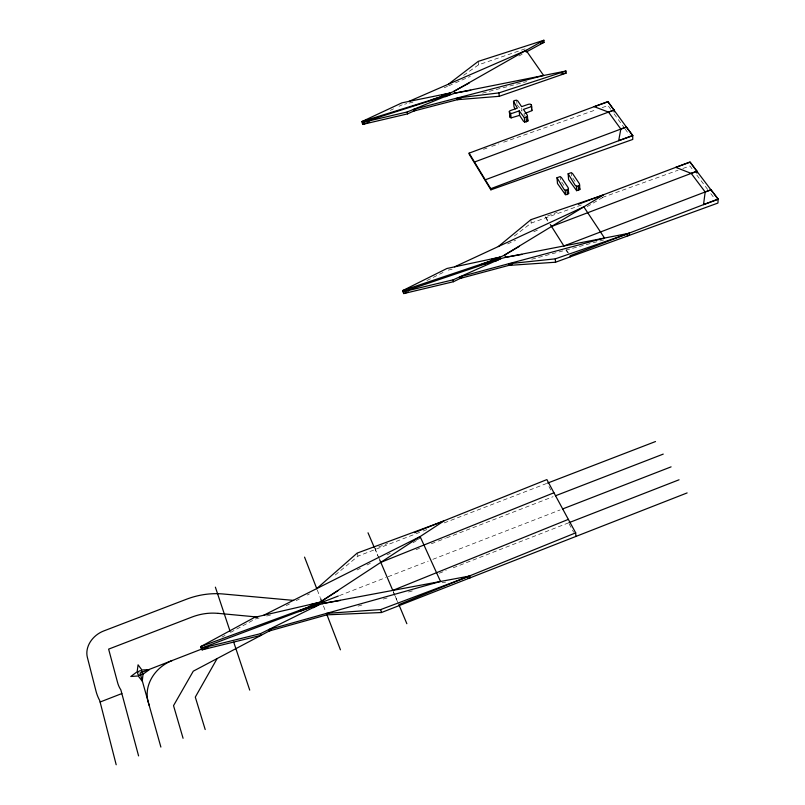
<?xml version="1.0" encoding="UTF-8"?>
<svg xmlns="http://www.w3.org/2000/svg" width="805" height="805" viewBox="0 0 805 805"><rect width="100%" height="100%" fill="white"/><g stroke="black" fill="none" stroke-linecap="round" stroke-linejoin="round"><path stroke-width="0.6" stroke-dasharray="4.03 3.02" d="M335.262 575.032L357.984 556.134L422.082 531.441M514.335 236.016L531.159 223.086L583.585 204.218M463.63 75.318L478.583 64.803L527.667 47.968M413.166 542.721L418.348 539.41M587.137 206.623L603.388 197.094M518.873 56.028L522.153 54.247M221.918 637.127L225.138 635.376M230.492 632.468L255.296 619.005L261.404 617.415M286.248 605.612L289.538 603.951M296.139 600.631L299.47 598.96M307.269 595.036L309.492 593.919M357.058 569.98L360.368 568.31M367 564.979L370.31 563.309M386.964 554.927L390.304 553.246M417.06 539.783L420.431 538.082M426.871 280.563L445.074 271.466M390.314 110.355L393.565 108.836M398.988 106.3L402.238 104.781M507.593 243.965L515.582 240.262M533.745 231.82L539.431 229.173M444.159 87.805L447.54 86.326M448.677 85.833L454.372 83.348M455.469 82.875L470.341 76.395M378.702 557.825L374.899 548.497L387.678 543.375M439.178 573.271L446.201 570.534M453.215 567.807L569.055 522.656M339.428 595.599L385.796 577.598M388.111 576.702L428.21 561.135M432.838 559.334L560.139 509.927M416.074 549.674L419.576 548.316M431.289 543.788L437.145 541.524M438.312 541.071L445.346 538.354M446.513 537.901L553.115 496.685M423.138 531.038L427.938 529.187M444.199 522.918L547.189 483.252M547.541 221.073L545.458 216.766L557.211 212.309M602.341 197.477L678.082 170.217M682.821 168.517L689.915 165.961L693.357 170.509M483.483 149.297L487.035 148.04M491.785 146.379L498.899 143.874M503.648 142.213L596.163 109.722M602.09 107.639L608.027 105.556L610.723 109.249M358.074 606.115L362.874 604.766M383.261 599.061L388.06 597.723M408.447 592.007L413.237 590.669M531.743 259.24L604.575 239.719M482.517 93.128L526.691 81.597M266.656 616.046L271.436 614.809M448.244 270.138L452.36 269.101M404.553 104.217L406.877 103.644M409.051 103.11L415.058 101.631M442.036 582.729L445.698 582.096M517.031 104.69L521.972 111.14L521.7 107.779M696.798 175.057L708.692 190.805M710.805 193.603L714.367 198.322M614.094 113.867L624.378 127.975M625.072 128.921L629.248 134.646M572.808 178.076L576.199 183.127M523.793 113.887L525.102 115.84M561.699 182.031L564.386 186.096M566.398 249.872L569.548 254.752M566.227 250.556L567.565 252.659M545.458 216.766L548.497 221.627M548.94 486.512L551.284 490.839M569.135 523.894L573.653 532.256M393.253 591.504L394.661 594.784M395.124 595.881L398.405 603.529M393.253 591.876L397.66 602.18M374.899 548.497L377.847 555.43M378.34 556.577L379.809 560.049M317.281 589.995L320.249 597.662M323.459 605.954L325.612 611.508M357.158 553.105L357.984 556.134M478.22 61.391L478.583 64.803M516.659 100.212L516.941 103.573M530.887 219.685L531.159 223.086M560.169 176.607L560.361 179.968M571.298 172.642L571.47 176.003"/><path stroke-width="1.21" d="M696.868 173.135L696.949 171.203L690.056 161.936L578.372 204.279M550.318 224.545L563.882 245.968L710.996 189.749L718.161 199.026L717.939 203.051L555.52 262.229L508.68 265.419L508.519 263.768L555.309 258.848L629.419 233.198L629.43 235.302L627.065 235.724M705.18 191.972L703.53 204.641L718.151 199.318L690.046 162.228L675.757 167.359L691.193 173.397L705.18 191.972L710.986 189.869M620.836 129.072L618.673 140.704L632.73 135.713L607.946 101.833L594.191 106.663L608.5 112.096L620.836 129.072L626.421 127.089L632.73 135.431L632.75 139.436L490.889 189.839L469.245 154.288L469.104 153.151L607.936 101.551L614.024 110.044L614.064 111.955M217.119 658.571L195.303 697.1L205.195 729.541M316.808 588.546L357.158 553.105L443.837 521.036L323.328 600.027L313.195 605.34L299.249 610.693M498.325 246.541L530.887 219.685L603.337 194.991L504.483 255.094L496.142 259.13L479.78 264.986M448.466 84.173L478.22 61.391L543.888 40.25L544.019 42.353L526.208 52.043L526.078 50.363L408.799 101.45M568.139 173.769L575.132 185.231L576.44 186.186L578.292 186.005L579.63 185.049L579.389 183.711L572.586 173.588L571.298 172.642L568.139 173.769L568.592 179.575L576.642 190.674L579.821 189.537L579.63 185.049M567.304 194.498L568.642 193.542L568.179 187.716L561.447 177.553L560.169 176.607L556.99 177.734L557.483 183.54L565.452 194.679L567.304 194.498L567.062 190.02L568.411 189.064M513.499 101.309L517.384 108.132L510.672 110.476L509.354 111.352L509.515 112.569L510.712 113.425L512.483 113.223L519.205 110.879L519.577 115.357L523.461 121.233L524.699 122.108L527.879 121.002L527.356 115.266L523.441 109.4L530.203 107.045L531.552 106.149L531.391 104.942L530.173 104.097L528.352 104.308L521.61 106.663L517.867 101.048L516.659 100.212L514.858 100.424L513.499 101.309L514.033 106.984L515.27 108.866M519.205 110.879L524.337 117.631L527.537 116.514M531.552 106.149L531.884 110.637L524.92 113.495M338.009 590.659L323.328 600.027L324.556 603.187L340.445 600.419M519.477 246.3L504.483 255.094L505.782 257.288L521.871 254.42M543.888 40.25L453.849 91.357L446.282 94.789L430.987 100.001M469.245 82.996L453.849 91.357L454.946 93.118L470.754 90.281M271.537 629.802L193.281 671.169L173.528 705.643L183.077 738.286M313.336 607.695L318.84 604.786L324.556 603.187L469.768 575.998L470.08 577.849L467.645 578.272M263.718 615.251L420.109 536.583L440.526 581.472L268.79 629.55L269.333 630.959L326.9 614.839L381.469 612.525L687.128 492.922M260.347 633.726L261.001 635.366L202.095 649.836L201.341 648.226L260.347 633.726L318.84 604.786L313.487 606.105L201.341 648.226L200.807 646.556L254.642 617.355L318.035 602.704L309.673 604.877M491.764 259.22L500.116 257.127L446.936 268.488L402.842 290.525L403.194 292.416L403.778 293.563L453.436 281.72L462.533 277.292M495.317 261.323L500.972 258.576L505.782 257.288L629.419 233.198M454.553 266.858L583.816 206.855L604.525 238.049L460.047 276.759L460.269 278.389L512.322 264.443M441.482 95.151L449.884 93.088L401.926 102.849L362.009 121.515L362.371 123.427L362.874 124.352L407.541 113.887L415.964 110.044M445.024 96.801L454.946 93.118L565.965 71.031L566.066 73.144L499.251 96.308L457.321 99.689L457.119 98.029L498.929 92.887L565.965 71.031M483.634 264.342L496.444 259.653L496.142 259.13L402.842 290.525L403.436 291.682L453.165 279.818L500.972 258.576L403.436 291.682L403.778 293.563L408.346 291.893M369.676 121.988L362.874 124.352L362.512 122.43L407.239 111.955L450.609 94.255L362.512 122.43L362.009 121.515L446.544 95.211L434.811 99.297M575.907 536.442L575.686 532.85L568.34 519.386L392.78 590.417L379.809 560.049M575.686 532.85L398.877 604.615L406.847 623.704M380.795 562.363L553.931 492.771L568.34 519.386M414.404 532.669L546.877 479.589L553.931 492.771M207.911 647.562L202.095 649.836L200.807 646.556L313.195 605.34L313.487 606.105L300.728 611.106M100.112 702.02L121.847 693.558M569.055 522.656L679.048 479.79M201.834 649.011L140.08 672.98L149.207 705.482M298.252 611.579L338.321 596.022M562.474 509.012L671.088 466.86M555.46 495.779L663.24 454.101M547.591 483.101L655.501 441.543M718.161 199.026L570.171 255.728L570.232 256.876M551.536 226.487L696.949 171.203M340.445 649.816L326.438 613.41L380.685 609.586L469.768 575.998M469.104 153.151L485.274 179.817L626.421 126.979M490.889 189.839L490.768 188.692L632.73 135.431M474.447 162.036L614.024 110.044M691.193 173.397L696.939 171.324M608.5 112.096L614.024 110.154M519.577 115.357L511.105 117.892L509.907 117.037L509.746 115.829M540.517 43.561L544.019 42.353M460.973 98.743L413.73 111.06L413.478 109.41L543.627 75.479L526.078 50.363M561.165 74.02L566.066 73.144M556.99 177.734L563.913 189.245L565.211 190.211L567.062 190.02M293.664 600.409L223.267 593.999A78.347 66.312 -31.1 0 0 218.296 593.708L217.048 593.677A75.71 64.038 -31 0 0 186.539 599.212L103.754 630.949A23.023 18.676 -33.4 0 0 87.353 657.313L95.966 691.022A58.463 48.542 -33.5 0 0 99.74 700.592L116.192 764.75M217.994 613.34L257.691 617.063M485.274 179.817L490.768 188.692M368.016 532.799L374.204 547.289M304.552 557.12L316.838 588.858M320.672 598.749L322.604 603.74M215.378 587.157L230.099 631.311M233.692 642.078L249.721 690.106M160.879 747.07L148.15 701.719A35.249 29.775 -33.8 0 1 172.26 660.492M138.581 755.895L120.851 689.845A34.937 29 -33.5 0 1 117.58 682.549L108.625 649.132L192.154 616.982A53.07 44.889 -31 0 1 217.984 613.38M380.685 609.586L381.469 612.525M579.58 188.189L579.821 189.537M568.411 192.194L568.642 193.542M407.239 111.955L407.541 113.887M527.698 119.744L527.879 121.002M453.165 279.818L453.436 281.72M531.713 109.43L531.884 110.637M498.929 92.887L499.251 96.308M510.712 113.425L511.105 117.892M509.354 111.352L509.907 117.037M524.337 117.631L524.699 122.108M526.178 117.429L526.52 121.917M531.391 104.942L531.632 108.303M555.309 258.848L555.52 262.229M565.211 190.211L565.452 194.679M576.44 186.186L576.642 190.674M578.292 186.005L578.493 190.483M143.008 674.198L142.274 681.171L138.229 675.969L130.802 676.492L137.162 671.762L138.068 664.799L141.922 670.002L149.388 669.619L143.008 674.198M139.99 675.214A2.556 2.113 -33.9 0 0 142.223 671.591A2.556 2.113 -33.9 0 0 138.027 672.125A2.556 2.113 -33.9 0 0 139.99 675.214"/></g></svg>
